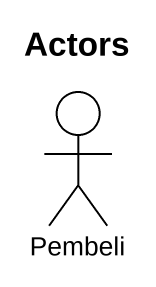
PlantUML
@startuml
title Actors
actor Pembeli
@enduml
